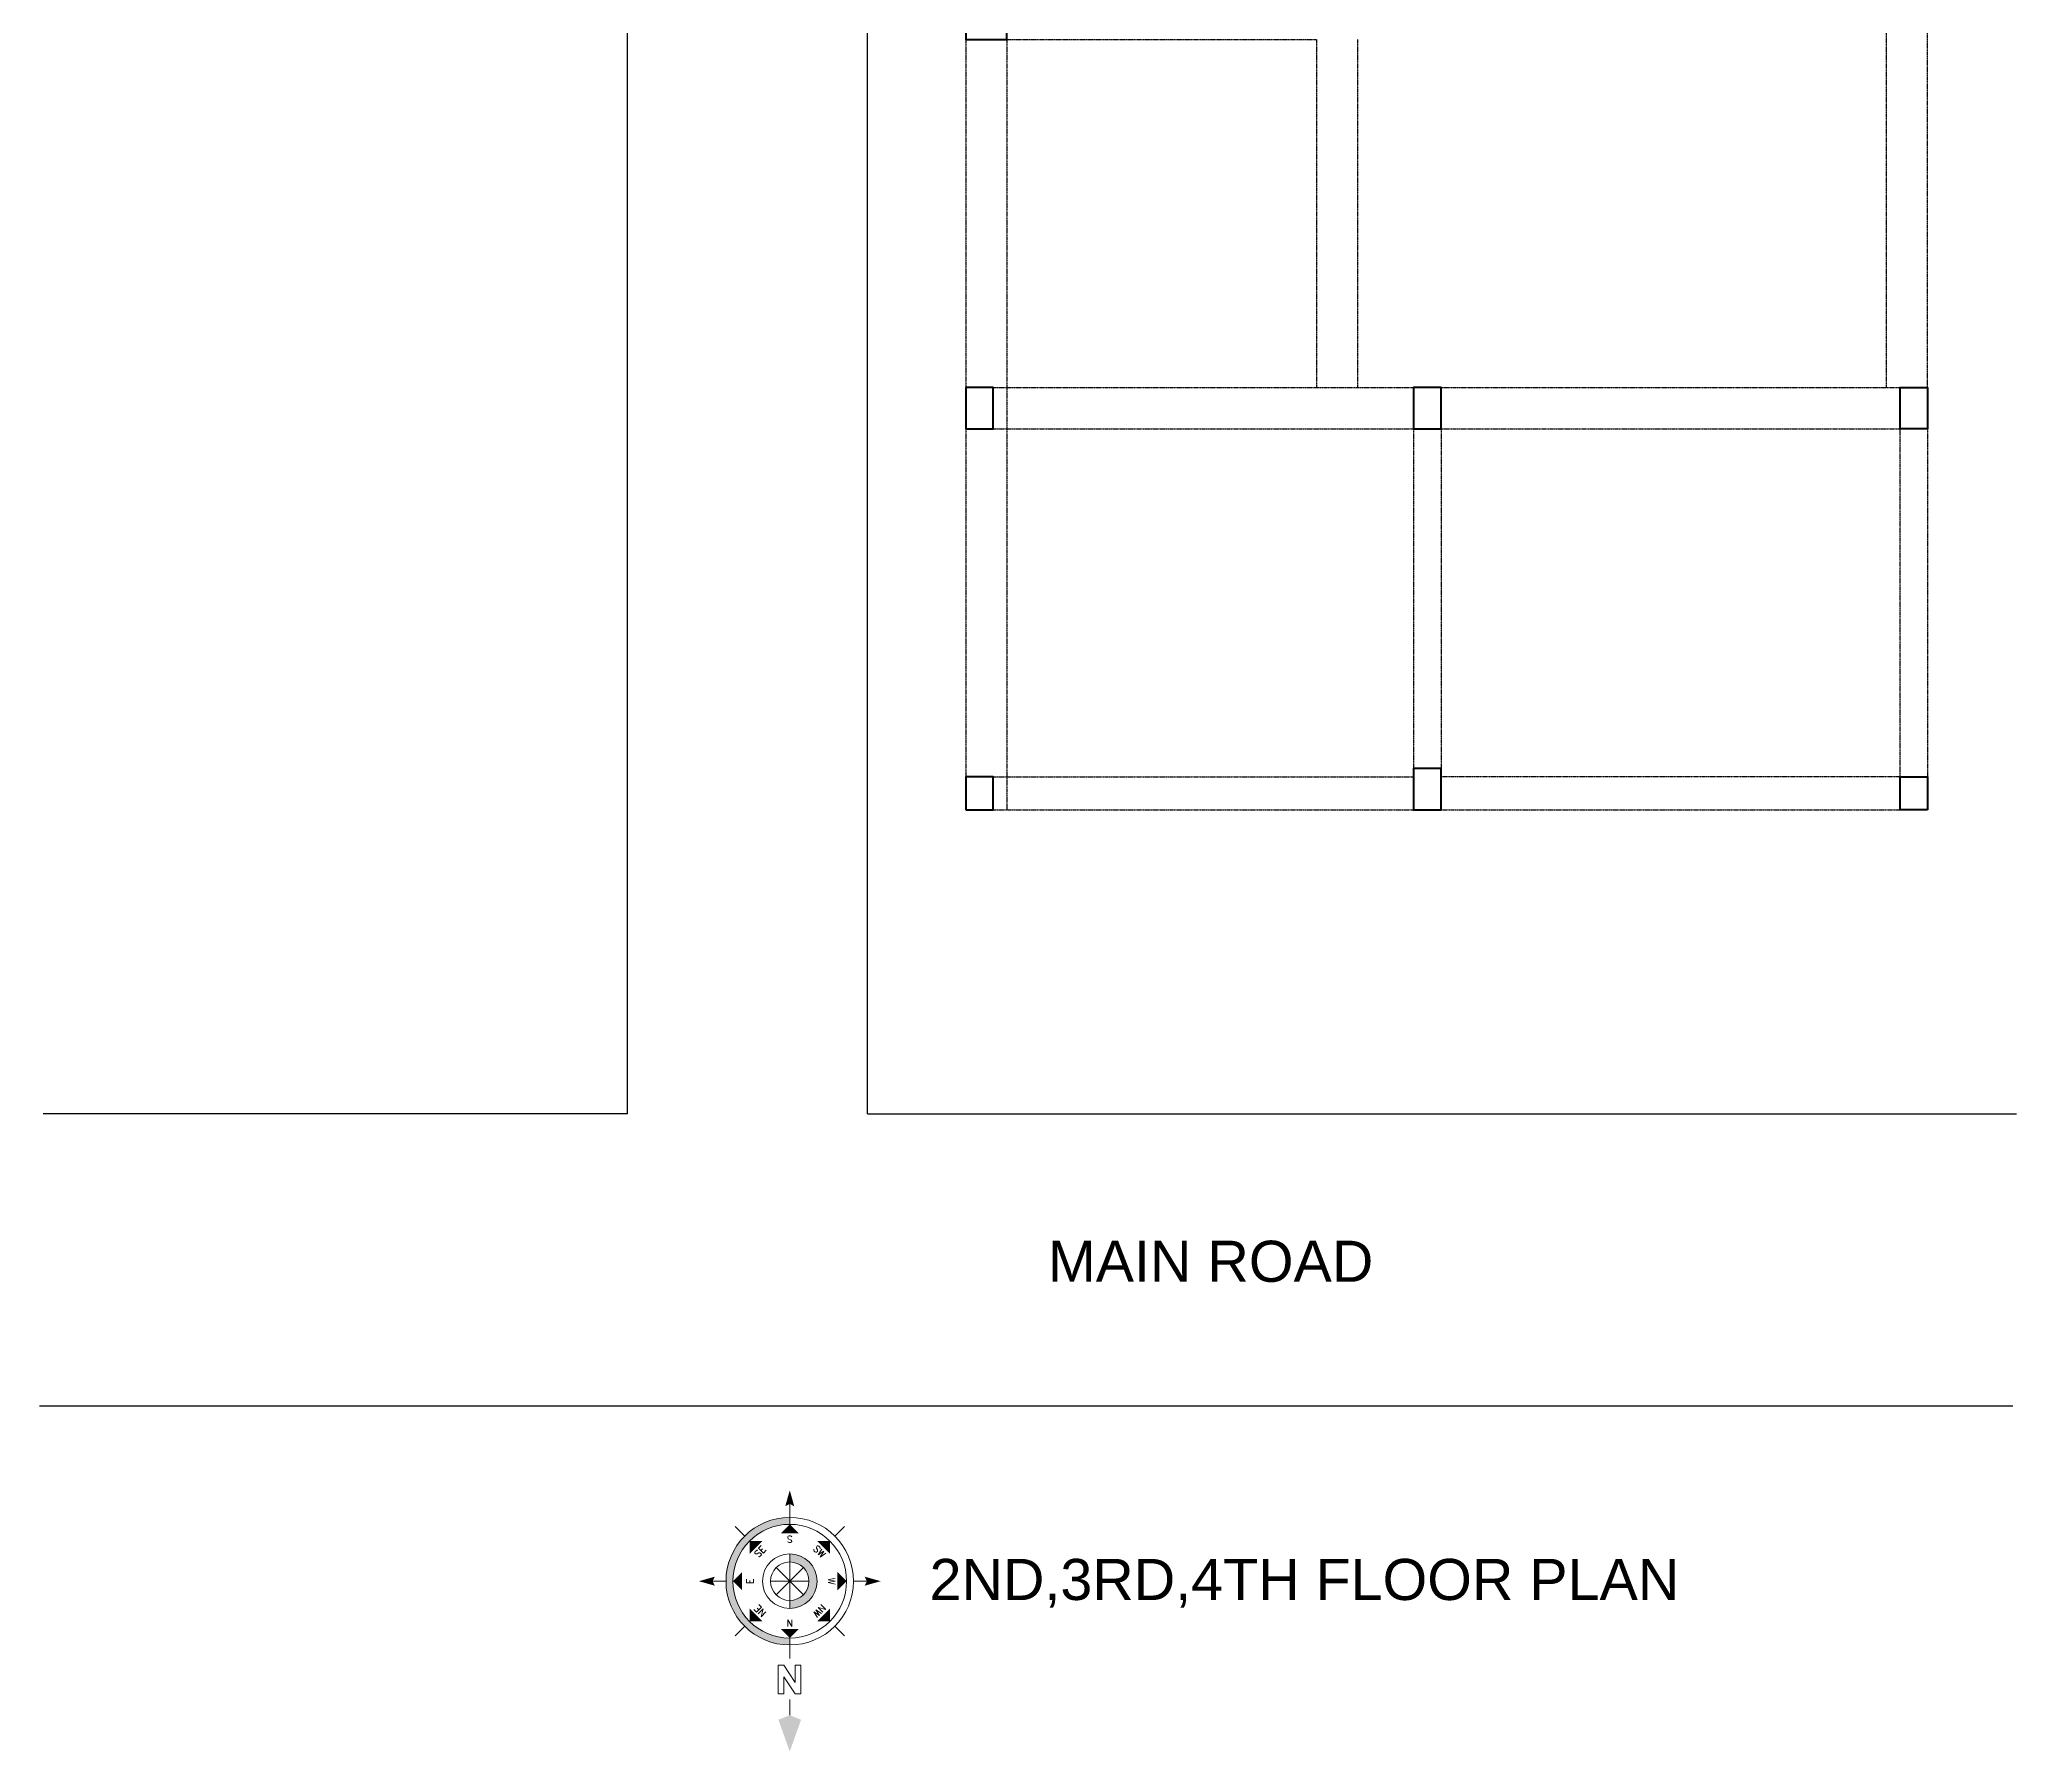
# Model space of a CAD drawing. Header units: inches. Extents: x -54558 to 35158, y -4190 to 41945.
# Drawn here: x 5326 to 6048, y -2223 to -1598 of the extents above; entities that cross this region are included whole.
import ezdxf
from ezdxf.enums import TextEntityAlignment as Align

# ---------------------------------------------------------------- set-up
doc = ezdxf.new("R2010")
doc.units = ezdxf.units.IN
doc.header["$MEASUREMENT"] = 0
doc.linetypes.add('AUDIT_I_190731160832-11', pattern=[0.375, 0.25, -0.125])
doc.linetypes.add('Dash 1_16_', pattern=[3.175, 1.5875, -1.5875])
doc.layers.get('0').update_dxf_attribs({"true_color": 0xe4c8de})
for name, color, linetype, lineweight in [('A-FURN-FIXD', 44, 'Continuous', 9), ('colum', 241, 'Continuous', 40), ('ROAD', 251, 'Continuous', 30)]:
    doc.layers.add(name, color=color, linetype=linetype, lineweight=lineweight)
doc.layers.add('title', color=7, linetype='Continuous')
doc.styles.add('Arial', font='arial.ttf')
doc.styles.add('ROMANS', font='romans.shx', dxfattribs={"width": 0.8})

# ---------------------------------------------------------------- blocks, each defined once
blk = doc.blocks.new('Anno_North_J_Metric')
at = {"layer": 'title', "lineweight": 18}
h = blk.add_hatch(color=256, dxfattribs=at)
h.paths.add_polyline_path([(4.17, 0), (4.68, 0, 1), (-4.68, 0), (-4.17, 0, -1)])
h.paths.add_polyline_path([(-1.41, 0), (-2, 0, 1), (2, 0), (1.41, 0, -1)])
for p, q in [((0, 4.68), (0, 5.67)), ((-3.31, 3.31), (-4.01, 4.01)), ((3.31, 3.31), (4.01, 4.01)), ((-8.67, 0), (-9.83, 0)), ((-8.27, 0.86), (-6.17, 0.86)), ((-8.27, 0.44), (-8.27, 0.86)), ((-7.01, 0.44), (-8.27, 0.44)), ((-8.27, -0.4), (-7.01, 0.44)), ((-6.17, 0.44), (-7.43, -0.4)), ((-6.17, 0.86), (-6.17, 0.44)), ((-4.68, 0), (-5.67, 0)), ((-4.68, 0), (-4.17, 0)), ((1, -1), (-1, 1)), ((1, 1), (-1, -1)), ((-1, 1), (1, -1)), ((-1, -1), (1, 1)), ((0, -1.41), (0, 1.41)), ((0, 1.41), (0, -1.41)), ((1.41, 0), (2, 0)), ((4.68, 0), (4.17, 0)), ((4.68, 0), (5.67, 0)), ((-8.27, -0.82), (-8.27, -0.4)), ((-6.17, -0.82), (-8.27, -0.82)), ((-7.43, -0.4), (-6.17, -0.4)), ((-6.17, -0.4), (-6.17, -0.82)), ((-1.41, 0), (-2, 0)), ((1.41, 0), (-1.41, 0)), ((-1.41, 0), (1.41, 0)), ((-3.31, -3.31), (-4.01, -4.01)), ((3.31, -3.31), (4.01, -4.01)), ((0, -4.68), (0, -5.67))]:
    blk.add_line(p, q, dxfattribs=at)
for radius in [4.68, 4.17, 2, 1.41]:
    blk.add_circle((0, 0), radius, dxfattribs=at)
for points in [[(-0.33, 5.5), (0, 5.67), (0, 6.67)], [(0, 6.67), (0.33, 5.5), (0, 5.67)], [(-2.95, 2.95), (-2, 2.95), (-2.95, 2)], [(0, 4.17), (0.67, 3.5), (-0.67, 3.5)], [(2.95, 2.95), (2.95, 2), (2, 2.95)], [(-9.83, 0), (-10.17, 0.83), (-12.5, 0)], [(-12.5, 0), (-10.17, -0.83), (-9.83, 0)], [(-4.17, 0), (-3.5, 0.67), (-3.5, -0.67)], [(4.17, 0), (3.5, -0.67), (3.5, 0.67)], [(5.5, 0.33), (5.67, 0), (6.67, 0)], [(6.67, 0), (5.5, -0.33), (5.67, 0)], [(-2.95, -2.95), (-2.95, -2), (-2, -2.95)], [(2.95, -2.95), (2, -2.95), (2.95, -2)], [(0, -4.17), (-0.67, -3.5), (0.67, -3.5)], [(0, -6.67), (-0.33, -5.5), (0, -5.67)], [(0.33, -5.5), (0, -5.67), (0, -6.67)]]:
    blk.add_solid(points, dxfattribs=at)
at = {"layer": 'title', "lineweight": 18, "style": 'ROMANS'}
blk.add_text('E', height=0.5, dxfattribs=at).set_placement((0, 2.67), align=Align.CENTER)
for s, rotation, p in [('NE', 45, (-2, 2)), ('SE', 315, (2, 2)), ('N', 90, (-2.83, 0)), ('S', 90, (3.33, 0)), ('NW', 135, (-2, -2)), ('W', 180, (0, -2.83)), ('SW', 225, (2, -2))]:
    blk.add_text(s, height=0.5, rotation=rotation, dxfattribs=at).set_placement(p, align=Align.CENTER)
blk = doc.blocks.new('North')
at = {"layer": 'title', "linetype": 'Dash 1_16_', "lineweight": 20, "xscale": 79.54979519464541, "yscale": 79.54979519464541, "zscale": 79.54979519464541, "rotation": 270}
blk.add_blockref('Anno_North_J_Metric', (8025510, 1107807), dxfattribs=at)

msp = doc.modelspace()

# ---------------------------------------------------------------- linework, layer by layer
at = {"linetype": 'AUDIT_I_190731160832-11', "ltscale": 0.25}
for p, q in [((6000.307, -1547.022), (6000.307, -1725.022)), ((6015.307, -1725.022), (6015.307, -1547.022)), ((5664.336, -1598.022), (5664.336, -1725.022)), ((5679.336, -1598.022), (5679.336, -1879.022)), ((5679.336, -1598.022), (5792.307, -1598.022)), ((5792.307, -1598.022), (5792.307, -1725.022)), ((5807.307, -1598.022), (5807.307, -1725.022)), ((5674.336, -1725.022), (6005.307, -1725.022)), ((5664.336, -1740.022), (5664.336, -1867.022)), ((5674.336, -1740.022), (6005.307, -1740.022)), ((5827.807, -1740.022), (5827.807, -1864.022)), ((5837.807, -1740.022), (5837.807, -1864.022)), ((6005.307, -1867.022), (6005.307, -1740.022)), ((6015.307, -1740.022), (6015.307, -1867.022)), ((5674.336, -1867.022), (5827.807, -1867.022)), ((6005.307, -1867.022), (5837.807, -1867.022)), ((5674.336, -1879.022), (5827.807, -1879.022)), ((5837.807, -1879.022), (6005.307, -1879.022))]:
    msp.add_line(p, q, dxfattribs=at)
at = {"layer": 'colum'}
for points in [[(5679.336, -1598.022), (5679.336, -1588.022), (5664.336, -1588.022), (5664.336, -1598.022)], [(5664.336, -1740.022), (5674.336, -1740.022), (5674.336, -1725.022), (5664.336, -1725.022)], [(5827.807, -1740.022), (5837.807, -1740.022), (5837.807, -1725.022), (5827.807, -1725.022)], [(6015.307, -1740.022), (6005.307, -1740.022), (6005.307, -1725.022), (6015.307, -1725.022)], [(5664.336, -1879.022), (5674.336, -1879.022), (5674.336, -1867.022), (5664.336, -1867.022)], [(5827.807, -1879.022), (5837.807, -1879.022), (5837.807, -1864.022), (5827.807, -1864.022)], [(6015.307, -1879.022), (6005.307, -1879.022), (6005.307, -1867.022), (6015.307, -1867.022)]]:
    msp.add_lwpolyline(points, close=True, dxfattribs=at)
at = {"layer": 'ROAD'}
for p, q in [((5540.884, -1990.022), (5540.884, -1064.825)), ((5628.443, -1990.022), (5628.443, -1066.088)), ((5540.884, -1990.022), (5327.66, -1990.022)), ((5628.443, -1990.022), (6047.808, -1990.022)), ((5326.346, -2096.502), (6046.494, -2096.502))]:
    msp.add_line(p, q, dxfattribs=at)

# ---------------------------------------------------------------- block references
at = {"layer": 'A-FURN-FIXD', "lineweight": 30, "xscale": 0.0625, "yscale": 0.0625, "zscale": 0.0625, "rotation": 180}
msp.add_blockref('North', (507194.509, 67077.437), dxfattribs=at)

# ---------------------------------------------------------------- texts
at = {"char_height": 15, "attachment_point": 1, "style": 'Arial'}
for s, insert, width in [('MAIN ROAD', (5694.353, -2036.277), 161.39351), ('2ND,3RD,4TH FLOOR PLAN', (5651.156, -2152.366), 343.72885)]:
    msp.add_mtext(s, dxfattribs=dict(at, insert=insert, width=width))

doc.saveas('drawing.dxf')
